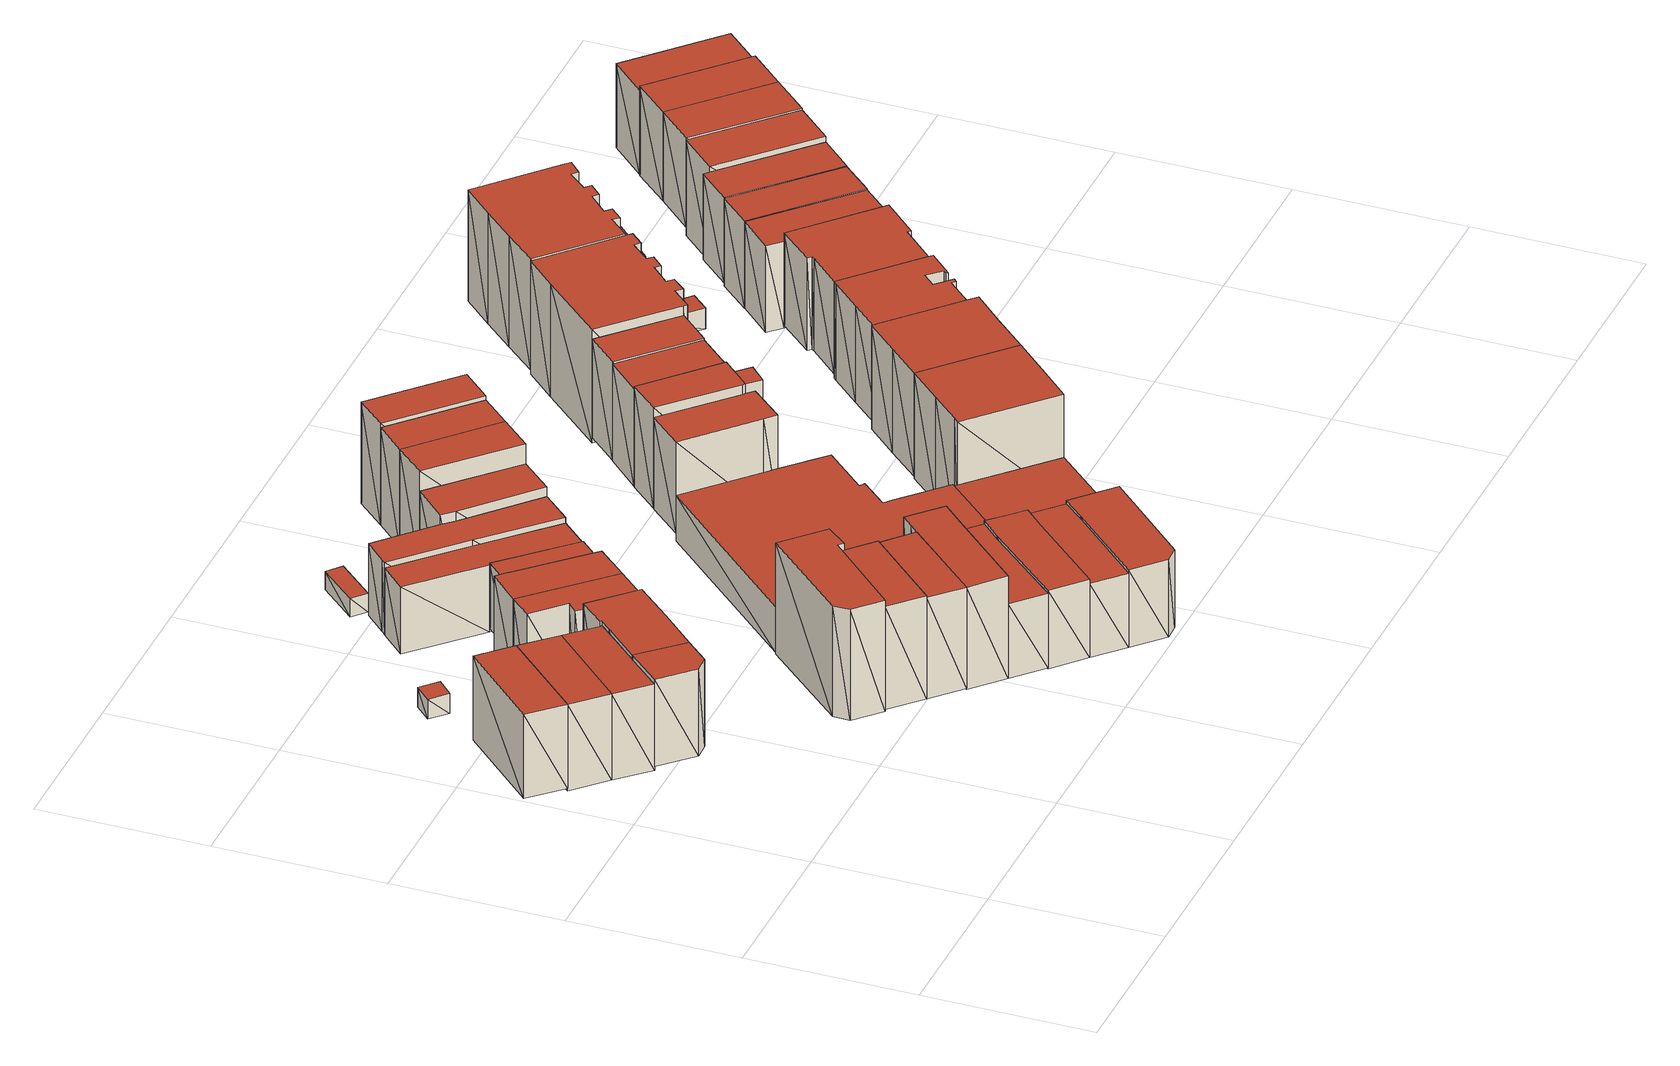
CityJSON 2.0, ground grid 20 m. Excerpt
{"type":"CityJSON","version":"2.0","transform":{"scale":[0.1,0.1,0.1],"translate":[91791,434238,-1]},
"CityObjects":{
"building1":{"type":"Building","attributes":{"+height_valid":1,"+groundHeight":-0.25,"measuredHeight":10.28,"+org_bicycle_parking_spaces":6,"+total_area":137,"+min_bicycle_parking_spaces":0,"yearOfConstruction":1901,"+residential_function":2},"geometry":[{"type":"MultiSurface","lod":"1.2","boundaries":[[[0,1,2,3]],[[4,5,6,7]],[[0,5,4]],[[0,1,5]],[[1,6,5]],[[1,2,6]],[[2,7,6]],[[2,3,7]],[[3,4,7]],[[3,0,4]]],"semantics":{"surfaces":[{"type":"GroundSurface"},{"type":"RoofSurface"},{"type":"WallSurface"}],"values":[0,1,2,2,2,2,2,2,2,2]}}]},
"building2":{"type":"Building","attributes":{"+height_valid":1,"+groundHeight":-0.5,"measuredHeight":10.27,"+org_bicycle_parking_spaces":2,"+total_area":92,"+min_bicycle_parking_spaces":0,"yearOfConstruction":1901,"+residential_function":1},"geometry":[{"type":"MultiSurface","lod":"1.2","boundaries":[[[8,9,10,11]],[[7,6,12,13]],[[8,6,7]],[[8,9,6]],[[9,12,6]],[[9,10,12]],[[10,13,12]],[[10,11,13]],[[11,7,13]],[[11,8,7]]],"semantics":{"surfaces":[{"type":"GroundSurface"},{"type":"RoofSurface"},{"type":"WallSurface"}],"values":[0,1,2,2,2,2,2,2,2,2]}}]},
"building3":{"type":"Building","attributes":{"+height_valid":1,"+groundHeight":0.01,"measuredHeight":10.86,"+org_bicycle_parking_spaces":10,"+total_area":220,"+min_bicycle_parking_spaces":0,"yearOfConstruction":1901,"+residential_function":1},"geometry":[{"type":"MultiSurface","lod":"1.2","boundaries":[[[14,15,16,17,18]],[[19,20,21,22,23]],[[14,20,19]],[[14,15,20]],[[15,21,20]],[[15,16,21]],[[16,22,21]],[[16,17,22]],[[17,23,22]],[[17,18,23]],[[18,19,23]],[[18,14,19]]],"semantics":{"surfaces":[{"type":"GroundSurface"},{"type":"RoofSurface"},{"type":"WallSurface"}],"values":[0,1,2,2,2,2,2,2,2,2,2,2]}}]},
"building4":{"type":"Building","attributes":{"+height_valid":1,"+groundHeight":-0.5,"measuredHeight":10.3,"+org_bicycle_parking_spaces":3,"+total_area":181,"+min_bicycle_parking_spaces":0,"yearOfConstruction":1901,"+residential_function":2},"geometry":[{"type":"MultiSurface","lod":"1.2","boundaries":[[[24,25,26,11,10,27,28]],[[29,30,31,13,12,32,33]],[[24,30,29]],[[24,25,30]],[[25,31,30]],[[25,26,31]],[[26,13,31]],[[26,11,13]],[[11,12,13]],[[11,10,12]],[[10,32,12]],[[10,27,32]],[[27,33,32]],[[27,28,33]],[[28,29,33]],[[28,24,29]]],"semantics":{"surfaces":[{"type":"GroundSurface"},{"type":"RoofSurface"},{"type":"WallSurface"}],"values":[0,1,2,2,2,2,2,2,2,2,2,2,2,2,2,2]}}]},
"building5":{"type":"Building","attributes":{"+height_valid":1,"+groundHeight":-0.02,"measuredHeight":2.48,"+org_bicycle_parking_spaces":7,"+total_area":0,"+min_bicycle_parking_spaces":0,"yearOfConstruction":1981,"+residential_function":0},"geometry":[{"type":"MultiSurface","lod":"1.2","boundaries":[[[34,35,36,37]],[[38,39,40,41]],[[34,39,38]],[[34,35,39]],[[35,40,39]],[[35,36,40]],[[36,41,40]],[[36,37,41]],[[37,38,41]],[[37,34,38]]],"semantics":{"surfaces":[{"type":"GroundSurface"},{"type":"RoofSurface"},{"type":"WallSurface"}],"values":[0,1,2,2,2,2,2,2,2,2]}}]},
"building6":{"type":"Building","attributes":{"+height_valid":1,"+groundHeight":0.1,"measuredHeight":10.9,"+org_bicycle_parking_spaces":4,"+total_area":79,"+min_bicycle_parking_spaces":0,"yearOfConstruction":1901,"+residential_function":1},"geometry":[{"type":"MultiSurface","lod":"1.2","boundaries":[[[42,43,44,45,46,47,48,49]],[[50,51,52,20,19,53,54,55]],[[42,51,50]],[[42,43,51]],[[43,52,51]],[[43,44,52]],[[44,20,52]],[[44,45,20]],[[45,19,20]],[[45,46,19]],[[46,53,19]],[[46,47,53]],[[47,54,53]],[[47,48,54]],[[48,55,54]],[[48,49,55]],[[49,50,55]],[[49,42,50]]],"semantics":{"surfaces":[{"type":"GroundSurface"},{"type":"RoofSurface"},{"type":"WallSurface"}],"values":[0,1,2,2,2,2,2,2,2,2,2,2,2,2,2,2,2,2]}}]},
"building7":{"type":"Building","attributes":{"+height_valid":1,"+groundHeight":-0.13,"measuredHeight":10.22,"+org_bicycle_parking_spaces":10,"+total_area":123,"+min_bicycle_parking_spaces":0,"yearOfConstruction":1902,"+residential_function":2},"geometry":[{"type":"MultiSurface","lod":"1.2","boundaries":[[[56,57,58,59,60,61,62]],[[63,64,65,66,67,68,69]],[[56,64,63]],[[56,57,64]],[[57,65,64]],[[57,58,65]],[[58,66,65]],[[58,59,66]],[[59,67,66]],[[59,60,67]],[[60,68,67]],[[60,61,68]],[[61,69,68]],[[61,62,69]],[[62,63,69]],[[62,56,63]]],"semantics":{"surfaces":[{"type":"GroundSurface"},{"type":"RoofSurface"},{"type":"WallSurface"}],"values":[0,1,2,2,2,2,2,2,2,2,2,2,2,2,2,2]}}]},
"building8":{"type":"Building","attributes":{"+height_valid":1,"+groundHeight":-0.29,"measuredHeight":13.55,"+org_bicycle_parking_spaces":5,"+total_area":274,"+min_bicycle_parking_spaces":0,"yearOfConstruction":1901,"+residential_function":5},"geometry":[{"type":"MultiSurface","lod":"1.2","boundaries":[[[70,71,72,73,74,75,76]],[[77,78,79,80,81,82,83]],[[70,78,77]],[[70,71,78]],[[71,79,78]],[[71,72,79]],[[72,80,79]],[[72,73,80]],[[73,81,80]],[[73,74,81]],[[74,82,81]],[[74,75,82]],[[75,83,82]],[[75,76,83]],[[76,77,83]],[[76,70,77]]],"semantics":{"surfaces":[{"type":"GroundSurface"},{"type":"RoofSurface"},{"type":"WallSurface"}],"values":[0,1,2,2,2,2,2,2,2,2,2,2,2,2,2,2]}}]},
"building9":{"type":"Building","attributes":{"+height_valid":1,"+groundHeight":-0.05,"measuredHeight":12.77,"+org_bicycle_parking_spaces":6,"+total_area":343,"+min_bicycle_parking_spaces":0,"yearOfConstruction":1901,"+residential_function":4,"+minbicycleparkingunits":8.8},"geometry":[{"type":"MultiSurface","lod":"1.2","boundaries":[[[84,85,86,87,88]],[[89,90,91,92,93]],[[84,90,89]],[[84,85,90]],[[85,91,90]],[[85,86,91]],[[86,92,91]],[[86,87,92]],[[87,93,92]],[[87,88,93]],[[88,89,93]],[[88,84,89]]],"semantics":{"surfaces":[{"type":"GroundSurface"},{"type":"RoofSurface"},{"type":"WallSurface"}],"values":[0,1,2,2,2,2,2,2,2,2,2,2]}}]},
"building10":{"type":"Building","attributes":{"+height_valid":1,"+groundHeight":0.46,"measuredHeight":10.23,"+org_bicycle_parking_spaces":9,"+total_area":136,"+min_bicycle_parking_spaces":0,"yearOfConstruction":1902,"+residential_function":2},"geometry":[{"type":"MultiSurface","lod":"1.2","boundaries":[[[94,95,96,97,98,99]],[[100,101,102,64,63,103]],[[94,101,100]],[[94,95,101]],[[95,102,101]],[[95,96,102]],[[96,64,102]],[[96,97,64]],[[97,63,64]],[[97,98,63]],[[98,103,63]],[[98,99,103]],[[99,100,103]],[[99,94,100]]],"semantics":{"surfaces":[{"type":"GroundSurface"},{"type":"RoofSurface"},{"type":"WallSurface"}],"values":[0,1,2,2,2,2,2,2,2,2,2,2,2,2]}}]},
"building11":{"type":"Building","attributes":{"+height_valid":1,"+groundHeight":-0.08,"measuredHeight":12.65,"+org_bicycle_parking_spaces":6,"+total_area":178,"+min_bicycle_parking_spaces":0,"yearOfConstruction":1901,"+residential_function":2},"geometry":[{"type":"MultiSurface","lod":"1.2","boundaries":[[[88,87,104,105]],[[106,107,108,109]],[[88,107,106]],[[88,87,107]],[[87,108,107]],[[87,104,108]],[[104,109,108]],[[104,105,109]],[[105,106,109]],[[105,88,106]]],"semantics":{"surfaces":[{"type":"GroundSurface"},{"type":"RoofSurface"},{"type":"WallSurface"}],"values":[0,1,2,2,2,2,2,2,2,2]}}]},
"building12":{"type":"Building","attributes":{"+height_valid":1,"+groundHeight":0.59,"measuredHeight":8.82,"+org_bicycle_parking_spaces":1,"+total_area":110,"+min_bicycle_parking_spaces":0,"yearOfConstruction":1923,"+residential_function":1},"geometry":[{"type":"MultiSurface","lod":"1.2","boundaries":[[[110,111,112,113,114]],[[115,116,117,118,119]],[[110,116,115]],[[110,111,116]],[[111,117,116]],[[111,112,117]],[[112,118,117]],[[112,113,118]],[[113,119,118]],[[113,114,119]],[[114,115,119]],[[114,110,115]]],"semantics":{"surfaces":[{"type":"GroundSurface"},{"type":"RoofSurface"},{"type":"WallSurface"}],"values":[0,1,2,2,2,2,2,2,2,2,2,2]}}]},
"building13":{"type":"Building","attributes":{"+height_valid":1,"+groundHeight":-0.15,"measuredHeight":12.62,"+org_bicycle_parking_spaces":10,"+total_area":204,"+min_bicycle_parking_spaces":0,"yearOfConstruction":1901,"+residential_function":2},"geometry":[{"type":"MultiSurface","lod":"1.2","boundaries":[[[120,121,122,123,124,125,126]],[[127,128,129,109,108,130,131]],[[120,128,127]],[[120,121,128]],[[121,129,128]],[[121,122,129]],[[122,109,129]],[[122,123,109]],[[123,108,109]],[[123,124,108]],[[124,130,108]],[[124,125,130]],[[125,131,130]],[[125,126,131]],[[126,127,131]],[[126,120,127]]],"semantics":{"surfaces":[{"type":"GroundSurface"},{"type":"RoofSurface"},{"type":"WallSurface"}],"values":[0,1,2,2,2,2,2,2,2,2,2,2,2,2,2,2]}}]},
"building14":{"type":"Building","attributes":{"+height_valid":1,"+groundHeight":0.2,"measuredHeight":8.6,"+org_bicycle_parking_spaces":4,"+total_area":101,"+min_bicycle_parking_spaces":0,"yearOfConstruction":1923,"+residential_function":1},"geometry":[{"type":"MultiSurface","lod":"1.2","boundaries":[[[132,133,134,135,136,137]],[[138,139,140,141,142,143]],[[132,139,138]],[[132,133,139]],[[133,140,139]],[[133,134,140]],[[134,141,140]],[[134,135,141]],[[135,142,141]],[[135,136,142]],[[136,143,142]],[[136,137,143]],[[137,138,143]],[[137,132,138]]],"semantics":{"surfaces":[{"type":"GroundSurface"},{"type":"RoofSurface"},{"type":"WallSurface"}],"values":[0,1,2,2,2,2,2,2,2,2,2,2,2,2]}}]},
"building15":{"type":"Building","attributes":{"+height_valid":1,"+groundHeight":-0.2,"measuredHeight":9.13,"+org_bicycle_parking_spaces":4,"+total_area":133,"+min_bicycle_parking_spaces":0,"yearOfConstruction":1901,"+residential_function":1},"geometry":[{"type":"MultiSurface","lod":"1.2","boundaries":[[[144,145,146,122,121,120]],[[147,148,149,150,151,152]],[[144,148,147]],[[144,145,148]],[[145,149,148]],[[145,146,149]],[[146,150,149]],[[146,122,150]],[[122,151,150]],[[122,121,151]],[[121,152,151]],[[121,120,152]],[[120,147,152]],[[120,144,147]]],"semantics":{"surfaces":[{"type":"GroundSurface"},{"type":"RoofSurface"},{"type":"WallSurface"}],"values":[0,1,2,2,2,2,2,2,2,2,2,2,2,2]}}]},
"building16":{"type":"Building","attributes":{"+height_valid":1,"+groundHeight":0.55,"measuredHeight":2.91,"+org_bicycle_parking_spaces":8,"+total_area":0,"+min_bicycle_parking_spaces":0,"yearOfConstruction":1924,"+residential_function":0},"geometry":[{"type":"MultiSurface","lod":"1.2","boundaries":[[[153,154,155,156]],[[157,158,159,160]],[[153,158,157]],[[153,154,158]],[[154,159,158]],[[154,155,159]],[[155,160,159]],[[155,156,160]],[[156,157,160]],[[156,153,157]]],"semantics":{"surfaces":[{"type":"GroundSurface"},{"type":"RoofSurface"},{"type":"WallSurface"}],"values":[0,1,2,2,2,2,2,2,2,2]}}]},
"building17":{"type":"Building","attributes":{"+height_valid":1,"+groundHeight":0.27,"measuredHeight":9.33,"+org_bicycle_parking_spaces":7,"+total_area":139,"+min_bicycle_parking_spaces":0,"yearOfConstruction":1923,"+residential_function":1},"geometry":[{"type":"MultiSurface","lod":"1.2","boundaries":[[[161,162,163,164,165,166,167,168]],[[169,170,171,172,173,174,175,176]],[[161,170,169]],[[161,162,170]],[[162,171,170]],[[162,163,171]],[[163,172,171]],[[163,164,172]],[[164,173,172]],[[164,165,173]],[[165,174,173]],[[165,166,174]],[[166,175,174]],[[166,167,175]],[[167,176,175]],[[167,168,176]],[[168,169,176]],[[168,161,169]]],"semantics":{"surfaces":[{"type":"GroundSurface"},{"type":"RoofSurface"},{"type":"WallSurface"}],"values":[0,1,2,2,2,2,2,2,2,2,2,2,2,2,2,2,2,2]}}]},
"building18":{"type":"Building","attributes":{"+height_valid":1,"+groundHeight":-0.29,"measuredHeight":9.53,"+org_bicycle_parking_spaces":8,"+total_area":157,"+min_bicycle_parking_spaces":0,"yearOfConstruction":1900,"+residential_function":1},"geometry":[{"type":"MultiSurface","lod":"1.2","boundaries":[[[177,178,179,180,181,182,183]],[[184,185,186,187,188,189,190]],[[177,185,184]],[[177,178,185]],[[178,186,185]],[[178,179,186]],[[179,187,186]],[[179,180,187]],[[180,188,187]],[[180,181,188]],[[181,189,188]],[[181,182,189]],[[182,190,189]],[[182,183,190]],[[183,184,190]],[[183,177,184]]],"semantics":{"surfaces":[{"type":"GroundSurface"},{"type":"RoofSurface"},{"type":"WallSurface"}],"values":[0,1,2,2,2,2,2,2,2,2,2,2,2,2,2,2]}}]},
"building19":{"type":"Building","attributes":{"+height_valid":1,"+groundHeight":-0.29,"measuredHeight":8.99,"+org_bicycle_parking_spaces":1,"+total_area":130,"+min_bicycle_parking_spaces":0,"yearOfConstruction":1900,"+residential_function":2},"geometry":[{"type":"MultiSurface","lod":"1.2","boundaries":[[[191,192,193,179,178,177]],[[194,195,196,197,198,199]],[[191,195,194]],[[191,192,195]],[[192,196,195]],[[192,193,196]],[[193,197,196]],[[193,179,197]],[[179,198,197]],[[179,178,198]],[[178,199,198]],[[178,177,199]],[[177,194,199]],[[177,191,194]]],"semantics":{"surfaces":[{"type":"GroundSurface"},{"type":"RoofSurface"},{"type":"WallSurface"}],"values":[0,1,2,2,2,2,2,2,2,2,2,2,2,2]}}]},
"building20":{"type":"Building","attributes":{"+height_valid":1,"+groundHeight":-0.34,"measuredHeight":9.4,"+org_bicycle_parking_spaces":4,"+total_area":225,"+min_bicycle_parking_spaces":0,"yearOfConstruction":1900,"+residential_function":1},"geometry":[{"type":"MultiSurface","lod":"1.2","boundaries":[[[200,201,202,193,192,191]],[[203,204,205,206,207,208]],[[200,204,203]],[[200,201,204]],[[201,205,204]],[[201,202,205]],[[202,206,205]],[[202,193,206]],[[193,207,206]],[[193,192,207]],[[192,208,207]],[[192,191,208]],[[191,203,208]],[[191,200,203]]],"semantics":{"surfaces":[{"type":"GroundSurface"},{"type":"RoofSurface"},{"type":"WallSurface"}],"values":[0,1,2,2,2,2,2,2,2,2,2,2,2,2]}}]},
"building21":{"type":"Building","attributes":{"+height_valid":1,"+groundHeight":0.81,"measuredHeight":10.54,"+org_bicycle_parking_spaces":4,"+total_area":141,"+min_bicycle_parking_spaces":0,"yearOfConstruction":1924,"+residential_function":2},"geometry":[{"type":"MultiSurface","lod":"1.2","boundaries":[[[209,210,211,212,213]],[[214,215,216,217,218]],[[209,215,214]],[[209,210,215]],[[210,216,215]],[[210,211,216]],[[211,217,216]],[[211,212,217]],[[212,218,217]],[[212,213,218]],[[213,214,218]],[[213,209,214]]],"semantics":{"surfaces":[{"type":"GroundSurface"},{"type":"RoofSurface"},{"type":"WallSurface"}],"values":[0,1,2,2,2,2,2,2,2,2,2,2]}}]},
"building22":{"type":"Building","attributes":{"+height_valid":1,"+groundHeight":-0.11,"measuredHeight":5.56,"+org_bicycle_parking_spaces":0,"+total_area":0,"+min_bicycle_parking_spaces":0,"yearOfConstruction":1900,"+residential_function":0},"geometry":[{"type":"MultiSurface","lod":"1.2","boundaries":[[[219,220,221,222,223,224,225,226,227,228,229,230,231,232,233,234,235,236]],[[237,238,239,240,241,242,243,244,245,246,247,248,249,250,251,252,253,254]],[[219,238,237]],[[219,220,238]],[[220,239,238]],[[220,221,239]],[[221,240,239]],[[221,222,240]],[[222,241,240]],[[222,223,241]],[[223,242,241]],[[223,224,242]],[[224,243,242]],[[224,225,243]],[[225,244,243]],[[225,226,244]],[[226,245,244]],[[226,227,245]],[[227,246,245]],[[227,228,246]],[[228,247,246]],[[228,229,247]],[[229,248,247]],[[229,230,248]],[[230,249,248]],[[230,231,249]],[[231,250,249]],[[231,232,250]],[[232,251,250]],[[232,233,251]],[[233,252,251]],[[233,234,252]],[[234,253,252]],[[234,235,253]],[[235,254,253]],[[235,236,254]],[[236,237,254]],[[236,219,237]]],"semantics":{"surfaces":[{"type":"GroundSurface"},{"type":"RoofSurface"},{"type":"WallSurface"}],"values":[0,1,2,2,2,2,2,2,2,2,2,2,2,2,2,2,2,2,2,2,2,2,2,2,2,2,2,2,2,2,2,2,2,2,2,2,2,2]}}]},
"building23":{"type":"Building","attributes":{"+height_valid":1,"+groundHeight":0.79,"measuredHeight":13.02,"+org_bicycle_parking_spaces":0,"+total_area":80,"+min_bicycle_parking_spaces":0,"yearOfConstruction":1901,"+residential_function":1},"geometry":[{"type":"MultiSurface","lod":"1.2","boundaries":[[[255,256,210,209]],[[257,258,259,260]],[[255,258,257]],[[255,256,258]],[[256,259,258]],[[256,210,259]],[[210,260,259]],[[210,209,260]],[[209,257,260]],[[209,255,257]]],"semantics":{"surfaces":[{"type":"GroundSurface"},{"type":"RoofSurface"},{"type":"WallSurface"}],"values":[0,1,2,2,2,2,2,2,2,2]}}]},
"building24":{"type":"Building","attributes":{"+height_valid":1,"+groundHeight":0.79,"measuredHeight":13.05,"+org_bicycle_parking_spaces":7,"+total_area":149,"+min_bicycle_parking_spaces":0,"yearOfConstruction":1924,"+residential_function":2},"geometry":[{"type":"MultiSurface","lod":"1.2","boundaries":[[[261,262,256,255]],[[263,264,258,257]],[[261,264,263]],[[261,262,264]],[[262,258,264]],[[262,256,258]],[[256,257,258]],[[256,255,257]],[[255,263,257]],[[255,261,263]]],"semantics":{"surfaces":[{"type":"GroundSurface"},{"type":"RoofSurface"},{"type":"WallSurface"}],"values":[0,1,2,2,2,2,2,2,2,2]}}]},
"building25":{"type":"Building","attributes":{"+height_valid":1,"+groundHeight":-0.21,"measuredHeight":5.42,"+org_bicycle_parking_spaces":3,"+total_area":283,"+min_bicycle_parking_spaces":0,"yearOfConstruction":1900,"+residential_function":0},"geometry":[{"type":"MultiSurface","lod":"1.2","boundaries":[[[265,266,267,268,269,270,271]],[[272,273,274,275,276,277,278]],[[265,273,272]],[[265,266,273]],[[266,274,273]],[[266,267,274]],[[267,275,274]],[[267,268,275]],[[268,276,275]],[[268,269,276]],[[269,277,276]],[[269,270,277]],[[270,278,277]],[[270,271,278]],[[271,272,278]],[[271,265,272]]],"semantics":{"surfaces":[{"type":"GroundSurface"},{"type":"RoofSurface"},{"type":"WallSurface"}],"values":[0,1,2,2,2,2,2,2,2,2,2,2,2,2,2,2]}}]},
"building26":{"type":"Building","attributes":{"+height_valid":1,"+groundHeight":0.83,"measuredHeight":13.48,"+org_bicycle_parking_spaces":6,"+total_area":267,"+min_bicycle_parking_spaces":0,"yearOfConstruction":1924,"+residential_function":3},"geometry":[{"type":"MultiSurface","lod":"1.2","boundaries":[[[279,280,262,261]],[[281,282,283,284]],[[279,282,281]],[[279,280,282]],[[280,283,282]],[[280,262,283]],[[262,284,283]],[[262,261,284]],[[261,281,284]],[[261,279,281]]],"semantics":{"surfaces":[{"type":"GroundSurface"},{"type":"RoofSurface"},{"type":"WallSurface"}],"values":[0,1,2,2,2,2,2,2,2,2]}}]},
"building27":{"type":"Building","attributes":{"+height_valid":1,"+groundHeight":0.75,"measuredHeight":12.3,"+org_bicycle_parking_spaces":0,"+total_area":0,"+min_bicycle_parking_spaces":0,"yearOfConstruction":1900,"+residential_function":0},"geometry":[{"type":"MultiSurface","lod":"1.2","boundaries":[[[285,286,287,288,289,290,291]],[[292,293,294,295,296,297,298]],[[285,293,292]],[[285,286,293]],[[286,294,293]],[[286,287,294]],[[287,295,294]],[[287,288,295]],[[288,296,295]],[[288,289,296]],[[289,297,296]],[[289,290,297]],[[290,298,297]],[[290,291,298]],[[291,292,298]],[[291,285,292]]],"semantics":{"surfaces":[{"type":"GroundSurface"},{"type":"RoofSurface"},{"type":"WallSurface"}],"values":[0,1,2,2,2,2,2,2,2,2,2,2,2,2,2,2]}}]},
"building28":{"type":"Building","attributes":{"+height_valid":1,"+groundHeight":0.93,"measuredHeight":13.46,"+org_bicycle_parking_spaces":0,"+total_area":143,"+min_bicycle_parking_spaces":0,"yearOfConstruction":1902,"+residential_function":1},"geometry":[{"type":"MultiSurface","lod":"1.2","boundaries":[[[299,300,301,302,303]],[[304,305,306,307,308]],[[299,305,304]],[[299,300,305]],[[300,306,305]],[[300,301,306]],[[301,307,306]],[[301,302,307]],[[302,308,307]],[[302,303,308]],[[303,304,308]],[[303,299,304]]],"semantics":{"surfaces":[{"type":"GroundSurface"},{"type":"RoofSurface"},{"type":"WallSurface"}],"values":[0,1,2,2,2,2,2,2,2,2,2,2]}}]},
"building29":{"type":"Building","attributes":{"+height_valid":1,"+groundHeight":0.06,"measuredHeight":13.34,"+org_bicycle_parking_spaces":1,"+total_area":0,"+min_bicycle_parking_spaces":0,"yearOfConstruction":1901,"+residential_function":0},"geometry":[{"type":"MultiSurface","lod":"1.2","boundaries":[[[309,310,311,312,313,314,315]],[[316,317,318,319,320,321,322]],[[309,317,316]],[[309,310,317]],[[310,318,317]],[[310,311,318]],[[311,319,318]],[[311,312,319]],[[312,320,319]],[[312,313,320]],[[313,321,320]],[[313,314,321]],[[314,322,321]],[[314,315,322]],[[315,316,322]],[[315,309,316]]],"semantics":{"surfaces":[{"type":"GroundSurface"},{"type":"RoofSurface"},{"type":"WallSurface"}],"values":[0,1,2,2,2,2,2,2,2,2,2,2,2,2,2,2]}}]},
"building30":{"type":"Building","attributes":{"+height_valid":1,"+groundHeight":1.03,"measuredHeight":13.23,"+org_bicycle_parking_spaces":7,"+total_area":266,"+min_bicycle_parking_spaces":0,"yearOfConstruction":1902,"+residential_function":5},"geometry":[{"type":"MultiSurface","lod":"1.2","boundaries":[[[323,324,325,326]],[[327,328,329,330]],[[323,328,327]],[[323,324,328]],[[324,329,328]],[[324,325,329]],[[325,330,329]],[[325,326,330]],[[326,327,330]],[[326,323,327]]],"semantics":{"surfaces":[{"type":"GroundSurface"},{"type":"RoofSurface"},{"type":"WallSurface"}],"values":[0,1,2,2,2,2,2,2,2,2]}}]},
"building31":{"type":"Building","attributes":{"+height_valid":1,"+groundHeight":1.13,"measuredHeight":13.45,"+org_bicycle_parking_spaces":8,"+total_area":0,"+min_bicycle_parking_spaces":0,"yearOfConstruction":1902,"+residential_function":0},"geometry":[{"type":"MultiSurface","lod":"1.2","boundaries":[[[331,332,333,334]],[[335,336,337,338]],[[331,336,335]],[[331,332,336]],[[332,337,336]],[[332,333,337]],[[333,338,337]],[[333,334,338]],[[334,335,338]],[[334,331,335]]],"semantics":{"surfaces":[{"type":"GroundSurface"},{"type":"RoofSurface"},{"type":"WallSurface"}],"values":[0,1,2,2,2,2,2,2,2,2]}}]},
"building32":{"type":"Building","attributes":{"+height_valid":1,"+groundHeight":0.27,"measuredHeight":13.34,"+org_bicycle_parking_spaces":4,"+total_area":0,"+min_bicycle_parking_spaces":0,"yearOfConstruction":1901,"+residential_function":0},"geometry":[{"type":"MultiSurface","lod":"1.2","boundaries":[[[339,340,341,342,343,344,345,346]],[[347,348,349,350,316,322,351,352]],[[339,348,347]],[[339,340,348]],[[340,349,348]],[[340,341,349]],[[341,350,349]],[[341,342,350]],[[342,316,350]],[[342,343,316]],[[343,322,316]],[[343,344,322]],[[344,351,322]],[[344,345,351]],[[345,352,351]],[[345,346,352]],[[346,347,352]],[[346,339,347]]],"semantics":{"surfaces":[{"type":"GroundSurface"},{"type":"RoofSurface"},{"type":"WallSurface"}],"values":[0,1,2,2,2,2,2,2,2,2,2,2,2,2,2,2,2,2]}}]},
"building33":{"type":"Building","attributes":{"+height_valid":1,"+groundHeight":0.17,"measuredHeight":2.93,"+org_bicycle_parking_spaces":0,"+total_area":0,"+min_bicycle_parking_spaces":0,"yearOfConstruction":1916,"+residential_function":0},"geometry":[{"type":"MultiSurface","lod":"1.2","boundaries":[[[353,354,355,356]],[[357,358,359,360]],[[353,358,357]],[[353,354,358]],[[354,359,358]],[[354,355,359]],[[355,360,359]],[[355,356,360]],[[356,357,360]],[[356,353,357]]],"semantics":{"surfaces":[{"type":"GroundSurface"},{"type":"RoofSurface"},{"type":"WallSurface"}],"values":[0,1,2,2,2,2,2,2,2,2]}}]},
"building34":{"type":"Building","attributes":{"+height_valid":1,"+groundHeight":0.42,"measuredHeight":14.57,"+org_bicycle_parking_spaces":9,"+total_area":383,"+min_bicycle_parking_spaces":0,"yearOfConstruction":1916,"+residential_function":4,"+minbicycleparkingunits":20},"geometry":[{"type":"MultiSurface","lod":"1.2","boundaries":[[[361,362,363,364,365,366,367,368,369,370,371,372,373,374,375,376,377]],[[378,379,380,381,382,383,384,385,386,387,388,389,390,391,392,393,394]],[[361,379,378]],[[361,362,379]],[[362,380,379]],[[362,363,380]],[[363,381,380]],[[363,364,381]],[[364,382,381]],[[364,365,382]],[[365,383,382]],[[365,366,383]],[[366,384,383]],[[366,367,384]],[[367,385,384]],[[367,368,385]],[[368,386,385]],[[368,369,386]],[[369,387,386]],[[369,370,387]],[[370,388,387]],[[370,371,388]],[[371,389,388]],[[371,372,389]],[[372,390,389]],[[372,373,390]],[[373,391,390]],[[373,374,391]],[[374,392,391]],[[374,375,392]],[[375,393,392]],[[375,376,393]],[[376,394,393]],[[376,377,394]],[[377,378,394]],[[377,361,378]]],"semantics":{"surfaces":[{"type":"GroundSurface"},{"type":"RoofSurface"},{"type":"WallSurface"}],"values":[0,1,2,2,2,2,2,2,2,2,2,2,2,2,2,2,2,2,2,2,2,2,2,2,2,2,2,2,2,2,2,2,2,2,2,2]}}]},
"building35":{"type":"Building","attributes":{"+height_valid":1,"+groundHeight":0.12,"measuredHeight":12.24,"+org_bicycle_parking_spaces":7,"+total_area":520,"+min_bicycle_parking_spaces":0,"yearOfConstruction":1982,"+residential_function":7,"+minbicycleparkingunits":2.8},"geometry":[{"type":"MultiSurface","lod":"1.2","boundaries":[[[395,396,397,398,399,400,401,402,403,404,405,406,407,408,409,410]],[[411,412,413,414,415,416,417,418,419,420,421,422,423,424,425,426]],[[395,412,411]],[[395,396,412]],[[396,413,412]],[[396,397,413]],[[397,414,413]],[[397,398,414]],[[398,415,414]],[[398,399,415]],[[399,416,415]],[[399,400,416]],[[400,417,416]],[[400,401,417]],[[401,418,417]],[[401,402,418]],[[402,419,418]],[[402,403,419]],[[403,420,419]],[[403,404,420]],[[404,421,420]],[[404,405,421]],[[405,422,421]],[[405,406,422]],[[406,423,422]],[[406,407,423]],[[407,424,423]],[[407,408,424]],[[408,425,424]],[[408,409,425]],[[409,426,425]],[[409,410,426]],[[410,411,426]],[[410,395,411]]],"semantics":{"surfaces":[{"type":"GroundSurface"},{"type":"RoofSurface"},{"type":"WallSurface"}],"values":[0,1,2,2,2,2,2,2,2,2,2,2,2,2,2,2,2,2,2,2,2,2,2,2,2,2,2,2,2,2,2,2,2,2]}}]},
"building36":{"type":"Building","attributes":{"+height_valid":1,"+groundHeight":0.63,"measuredHeight":3.25,"+org_bicycle_parking_spaces":10,"+total_area":0,"+min_bicycle_parking_spaces":0,"yearOfConstruction":1916,"+residential_function":0},"geometry":[{"type":"MultiSurface","lod":"1.2","boundaries":[[[427,428,429,430]],[[431,432,433,434]],[[427,432,431]],[[427,428,432]],[[428,433,432]],[[428,429,433]],[[429,434,433]],[[429,430,434]],[[430,431,434]],[[430,427,431]]],"semantics":{"surfaces":[{"type":"GroundSurface"},{"type":"RoofSurface"},{"type":"WallSurface"}],"values":[0,1,2,2,2,2,2,2,2,2]}}]},
"building37":{"type":"Building","attributes":{"+height_valid":1,"+groundHeight":0.86,"measuredHeight":14.78,"+org_bicycle_parking_spaces":9,"+total_area":494,"+min_bicycle_parking_spaces":0,"yearOfConstruction":1916,"+residential_function":8,"+minbicycleparkingunits":13.6},"geometry":[{"type":"MultiSurface","lod":"1.2","boundaries":[[[435,436,437,438,439,440,441,442,443,444,445,446,447,448,449,450,451]],[[452,453,454,455,456,457,458,459,460,461,462,463,464,465,466,467,468]],[[435,453,452]],[[435,436,453]],[[436,454,453]],[[436,437,454]],[[437,455,454]],[[437,438,455]],[[438,456,455]],[[438,439,456]],[[439,457,456]],[[439,440,457]],[[440,458,457]],[[440,441,458]],[[441,459,458]],[[441,442,459]],[[442,460,459]],[[442,443,460]],[[443,461,460]],[[443,444,461]],[[444,462,461]],[[444,445,462]],[[445,463,462]],[[445,446,463]],[[446,464,463]],[[446,447,464]],[[447,465,464]],[[447,448,465]],[[448,466,465]],[[448,449,466]],[[449,467,466]],[[449,450,467]],[[450,468,467]],[[450,451,468]],[[451,452,468]],[[451,435,452]]],"semantics":{"surfaces":[{"type":"GroundSurface"},{"type":"RoofSurface"},{"type":"WallSurface"}],"values":[0,1,2,2,2,2,2,2,2,2,2,2,2,2,2,2,2,2,2,2,2,2,2,2,2,2,2,2,2,2,2,2,2,2,2,2]}}]},
"building38":{"type":"Building","attributes":{"+height_valid":1,"+groundHeight":0.65,"measuredHeight":12.21,"+org_bicycle_parking_spaces":3,"+total_area":157,"+min_bicycle_parking_spaces":0,"yearOfConstruction":1901,"+residential_function":2},"geometry":[{"type":"MultiSurface","lod":"1.2","boundaries":[[[469,470,471,472,473,474,475,476,477]],[[478,479,480,481,422,421,482,483,484]],[[469,479,478]],[[469,470,479]],[[470,480,479]],[[470,471,480]],[[471,481,480]],[[471,472,481]],[[472,422,481]],[[472,473,422]],[[473,421,422]],[[473,474,421]],[[474,482,421]],[[474,475,482]],[[475,483,482]],[[475,476,483]],[[476,484,483]],[[476,477,484]],[[477,478,484]],[[477,469,478]]],"semantics":{"surfaces":[{"type":"GroundSurface"},{"type":"RoofSurface"},{"type":"WallSurface"}],"values":[0,1,2,2,2,2,2,2,2,2,2,2,2,2,2,2,2,2,2,2]}}]},
"building39":{"type":"Building","attributes":{"+height_valid":1,"+groundHeight":0.28,"measuredHeight":11.09,"+org_bicycle_parking_spaces":1,"+total_area":254,"+min_bicycle_parking_spaces":0,"yearOfConstruction":1911,"+residential_function":1},"geometry":[{"type":"MultiSurface","lod":"1.2","boundaries":[[[485,486,487,488,489]],[[490,491,492,493,494]],[[485,491,490]],[[485,486,491]],[[486,492,491]],[[486,487,492]],[[487,493,492]],[[487,488,493]],[[488,494,493]],[[488,489,494]],[[489,490,494]],[[489,485,490]]],"semantics":{"surfaces":[{"type":"GroundSurface"},{"type":"RoofSurface"},{"type":"WallSurface"}],"values":[0,1,2,2,2,2,2,2,2,2,2,2]}}]},
"building40":{"type":"Building","attributes":{"+height_valid":1,"+groundHeight":0.24,"measuredHeight":11.25,"+org_bicycle_parking_spaces":9,"+total_area":602,"+min_bicycle_parking_spaces":0,"yearOfConstruction":1911,"+residential_function":5,"+minbicycleparkingunits":20.4},"geometry":[{"type":"MultiSurface","lod":"1.2","boundaries":[[[495,496,497,498]],[[499,500,501,502]],[[495,500,499]],[[495,496,500]],[[496,501,500]],[[496,497,501]],[[497,502,501]],[[497,498,502]],[[498,499,502]],[[498,495,499]]],"semantics":{"surfaces":[{"type":"GroundSurface"},{"type":"RoofSurface"},{"type":"WallSurface"}],"values":[0,1,2,2,2,2,2,2,2,2]}}]},
"building41":{"type":"Building","attributes":{"+height_valid":1,"+groundHeight":0.82,"measuredHeight":3.53,"+org_bicycle_parking_spaces":4,"+total_area":0,"+min_bicycle_parking_spaces":0,"yearOfConstruction":1916,"+residential_function":0},"geometry":[{"type":"MultiSurface","lod":"1.2","boundaries":[[[503,504,505,506]],[[507,508,509,510]],[[503,508,507]],[[503,504,508]],[[504,509,508]],[[504,505,509]],[[505,510,509]],[[505,506,510]],[[506,507,510]],[[506,503,507]]],"semantics":{"surfaces":[{"type":"GroundSurface"},{"type":"RoofSurface"},{"type":"WallSurface"}],"values":[0,1,2,2,2,2,2,2,2,2]}}]},
"building42":{"type":"Building","attributes":{"+height_valid":1,"+groundHeight":0.65,"measuredHeight":11.27,"+org_bicycle_parking_spaces":5,"+total_area":169,"+min_bicycle_parking_spaces":0,"yearOfConstruction":1911,"+residential_function":2},"geometry":[{"type":"MultiSurface","lod":"1.2","boundaries":[[[511,512,513,514,515]],[[516,517,518,519,520]],[[511,517,516]],[[511,512,517]],[[512,518,517]],[[512,513,518]],[[513,519,518]],[[513,514,519]],[[514,520,519]],[[514,515,520]],[[515,516,520]],[[515,511,516]]],"semantics":{"surfaces":[{"type":"GroundSurface"},{"type":"RoofSurface"},{"type":"WallSurface"}],"values":[0,1,2,2,2,2,2,2,2,2,2,2]}}]},
"building43":{"type":"Building","attributes":{"+height_valid":1,"+groundHeight":0,"measuredHeight":12.03,"+org_bicycle_parking_spaces":9,"+total_area":274,"+min_bicycle_parking_spaces":0,"yearOfConstruction":1911,"+residential_function":1},"geometry":[{"type":"MultiSurface","lod":"1.2","boundaries":[[[521,522,523,524]],[[525,526,527,528]],[[521,526,525]],[[521,522,526]],[[522,527,526]],[[522,523,527]],[[523,528,527]],[[523,524,528]],[[524,525,528]],[[524,521,525]]],"semantics":{"surfaces":[{"type":"GroundSurface"},{"type":"RoofSurface"},{"type":"WallSurface"}],"values":[0,1,2,2,2,2,2,2,2,2]}}]},
"building44":{"type":"Building","attributes":{"+height_valid":1,"+groundHeight":0.99,"measuredHeight":12.2,"+org_bicycle_parking_spaces":7,"+total_area":397,"+min_bicycle_parking_spaces":0,"yearOfConstruction":1911,"+residential_function":3,"+minbicycleparkingunits":10.4},"geometry":[{"type":"MultiSurface","lod":"1.2","boundaries":[[[529,530,531,532]],[[533,534,535,536]],[[529,534,533]],[[529,530,534]],[[530,535,534]],[[530,531,535]],[[531,536,535]],[[531,532,536]],[[532,533,536]],[[532,529,533]]],"semantics":{"surfaces":[{"type":"GroundSurface"},{"type":"RoofSurface"},{"type":"WallSurface"}],"values":[0,1,2,2,2,2,2,2,2,2]}}]},
"building45":{"type":"Building","attributes":{"+height_valid":1,"+groundHeight":0.99,"measuredHeight":12.24,"+org_bicycle_parking_spaces":9,"+total_area":186,"+min_bicycle_parking_spaces":0,"yearOfConstruction":1911,"+residential_function":2},"geometry":[{"type":"MultiSurface","lod":"1.2","boundaries":[[[537,538,530,529]],[[539,540,534,533]],[[537,540,539]],[[537,538,540]],[[538,534,540]],[[538,530,534]],[[530,533,534]],[[530,529,533]],[[529,539,533]],[[529,537,539]]],"semantics":{"surfaces":[{"type":"GroundSurface"},{"type":"RoofSurface"},{"type":"WallSurface"}],"values":[0,1,2,2,2,2,2,2,2,2]}}]},
"building46":{"type":"Building","attributes":{"+height_valid":1,"+groundHeight":1.15,"measuredHeight":11.62,"+org_bicycle_parking_spaces":1,"+total_area":205,"+min_bicycle_parking_spaces":0,"yearOfConstruction":1911,"+residential_function":2},"geometry":[{"type":"MultiSurface","lod":"1.2","boundaries":[[[541,542,543,544]],[[545,546,547,548]],[[541,546,545]],[[541,542,546]],[[542,547,546]],[[542,543,547]],[[543,548,547]],[[543,544,548]],[[544,545,548]],[[544,541,545]]],"semantics":{"surfaces":[{"type":"GroundSurface"},{"type":"RoofSurface"},{"type":"WallSurface"}],"values":[0,1,2,2,2,2,2,2,2,2]}}]}
},
"vertices":[
[2,525,8],[89,616,8],[124,581,8],[37,489,8],[2,525,113],[89,616,113],[124,581,113],[37,489,113],
[37,489,5],[124,581,5],[160,544,5],[73,453,5],[160,544,113],[73,453,113],
[143,457,10],[187,410,10],[162,383,10],[143,382,10],[107,418,10],[143,457,119],[187,410,119],[162,383,119],[143,382,119],[107,418,119],
[181,498,5],[143,457,5],[107,418,5],[191,512,5],[193,511,5],[181,498,113],[143,457,113],[107,418,113],[191,512,113],[193,511,113],
[106,674,10],[124,692,10],[143,674,10],[125,656,10],[106,674,35],[124,692,35],[143,674,35],[125,656,35],
[217,541,11],[265,494,11],[227,452,11],[187,410,11],[143,457,11],[181,498,11],[193,511,11],[191,512,11],[217,541,119],[265,494,119],[227,452,119],[181,498,119],[193,511,119],[191,512,119],
[209,617,9],[297,528,9],[265,494,9],[217,541,9],[211,548,9],[222,559,9],[187,593,9],[209,617,112],[297,528,112],[265,494,112],[217,541,112],[211,548,112],[222,559,112],[187,593,112],
[269,260,7],[269,280,7],[361,380,7],[407,337,7],[386,312,7],[381,318,7],[299,232,7],[269,260,146],[269,280,146],[361,380,146],[407,337,146],[386,312,146],[381,318,146],[299,232,146],
[299,232,9],[381,318,9],[386,312,9],[415,285,9],[334,199,9],[299,232,138],[381,318,138],[386,312,138],[415,285,138],[334,199,138],
[255,641,15],[255,640,15],[329,564,15],[297,528,15],[209,617,15],[243,652,15],[255,641,112],[255,640,112],[329,564,112],[243,652,112],
[449,255,9],[368,167,9],[334,199,136],[415,285,136],[449,255,136],[368,167,136],
[285,673,16],[360,597,16],[329,564,16],[255,640,16],[255,641,16],[285,673,98],[360,597,98],[329,564,98],[255,640,98],[255,641,98],
[507,244,8],[485,221,8],[404,134,8],[368,167,8],[449,255,8],[459,265,8],[471,278,8],[507,244,136],[485,221,136],[404,134,136],[459,265,136],[471,278,136],
[239,774,12],[313,703,12],[389,628,12],[360,597,12],[285,673,12],[211,745,12],[239,774,96],[313,703,96],[389,628,96],[360,597,96],[285,673,96],[211,745,96],
[540,214,8],[517,190,8],[438,102,8],[540,214,101],[517,190,101],[438,102,101],[404,134,101],[485,221,101],[507,244,101],
[253,818,16],[293,862,16],[309,848,16],[269,804,16],[253,818,39],[293,862,39],[309,848,39],[269,804,39],
[329,746,13],[341,733,13],[420,661,13],[389,628,13],[313,703,13],[239,774,13],[243,778,13],[267,803,13],[329,746,103],[341,733,103],[420,661,103],[389,628,103],[313,703,103],[239,774,103],[243,778,103],[267,803,103],
[576,179,7],[553,155,7],[474,69,7],[438,102,7],[517,190,7],[540,214,7],[560,194,7],[576,179,105],[553,155,105],[474,69,105],[438,102,105],[517,190,105],[540,214,105],[560,194,105],
[609,148,7],[587,123,7],[507,38,7],[609,148,100],[587,123,100],[507,38,100],[474,69,100],[553,155,100],[576,179,100],
[655,106,7],[561,7,7],[541,6,7],[655,106,104],[561,7,104],[541,6,104],[507,38,104],[587,123,104],[609,148,104],
[364,783,18],[454,698,18],[420,661,18],[341,733,18],[329,746,18],[364,783,115],[454,698,115],[420,661,115],[341,733,115],[329,746,115],
[657,432,9],[612,383,9],[618,379,9],[590,348,9],[599,340,9],[650,292,9],[560,194,9],[540,214,9],[507,244,9],[471,278,9],[459,265,9],[426,297,9],[437,309,9],[407,337,9],[361,380,9],[525,556,9],[600,486,9],[612,475,9],[657,432,66],[612,383,66],[618,379,66],[590,348,66],[599,340,66],[650,292,66],[560,194,66],[540,214,66],[507,244,66],[471,278,66],[459,265,66],[426,297,66],[437,309,66],[407,337,66],[361,380,66],[525,556,66],[600,486,66],[612,475,66],
[396,818,18],[487,734,18],[396,818,140],[487,734,140],[454,698,140],[364,783,140],
[428,852,18],[518,768,18],[428,852,140],[518,768,140],
[744,203,8],[655,106,8],[609,148,8],[576,179,8],[560,194,8],[650,292,8],[654,288,8],[744,203,64],[655,106,64],[609,148,64],[576,179,64],[560,194,64],[650,292,64],[654,288,64],
[460,886,18],[550,802,18],[460,886,145],[550,802,145],[518,768,145],[428,852,145],
[612,475,18],[600,486,18],[525,556,18],[561,595,18],[636,524,18],[639,522,18],[647,514,18],[612,475,133],[600,486,133],[525,556,133],[561,595,133],[636,524,133],[639,522,133],[647,514,133],
[561,595,19],[592,629,19],[671,556,19],[639,522,19],[636,524,19],[561,595,145],[592,629,145],[671,556,145],[639,522,145],[636,524,145],
[817,280,11],[781,242,11],[744,203,11],[654,288,11],[660,294,11],[691,327,11],[726,365,11],[817,280,143],[781,242,143],[744,203,143],[654,288,143],[660,294,143],[691,327,143],[726,365,143],
[592,629,20],[629,668,20],[707,595,20],[671,556,20],[592,629,142],[629,668,142],[707,595,142],[671,556,142],
[663,704,21],[741,631,21],[707,595,21],[629,668,21],[663,704,144],[741,631,144],[707,595,144],[629,668,144],
[802,435,13],[883,360,13],[888,355,13],[852,318,13],[817,280,13],[726,365,13],[761,403,13],[796,440,13],[802,435,143],[883,360,143],[888,355,143],[852,318,143],[761,403,143],[796,440,143],
[777,633,12],[825,586,12],[806,567,12],[759,614,12],[777,633,39],[825,586,39],[806,567,39],[759,614,39],
[832,723,14],[812,701,14],[818,695,14],[804,681,14],[799,687,14],[778,666,14],[785,659,14],[771,643,14],[764,650,14],[744,628,14],[741,631,14],[663,704,14],[730,777,14],[764,813,14],[846,738,14],[852,732,14],[838,717,14],[832,723,156],[812,701,156],[818,695,156],[804,681,156],[799,687,156],[778,666,156],[785,659,156],[771,643,156],[764,650,156],[744,628,156],[741,631,156],[663,704,156],[730,777,156],[764,813,156],[846,738,156],[852,732,156],[838,717,156],
[922,429,11],[909,415,11],[927,398,11],[923,394,11],[919,398,11],[883,360,11],[802,435,11],[804,436,11],[841,476,11],[873,510,11],[877,514,11],[958,439,11],[962,435,11],[936,408,11],[935,410,11],[938,414,11],[922,429,132],[909,415,132],[927,398,132],[923,394,132],[919,398,132],[883,360,132],[802,435,132],[804,436,132],[841,476,132],[873,510,132],[877,514,132],[958,439,132],[962,435,132],[936,408,132],[935,410,132],[938,414,132],
[878,738,16],[928,692,16],[910,672,16],[860,718,16],[878,738,42],[928,692,42],[910,672,42],[860,718,42],
[933,833,19],[914,811,19],[921,805,19],[907,791,19],[901,797,19],[879,775,19],[886,768,19],[873,754,19],[867,761,19],[846,738,19],[764,813,19],[798,850,19],[832,887,19],[866,923,19],[948,848,19],[955,841,19],[940,827,19],[933,833,158],[914,811,158],[921,805,158],[907,791,158],[901,797,158],[879,775,158],[886,768,158],[873,754,158],[867,761,158],[846,738,158],[764,813,158],[798,850,158],[832,887,158],[866,923,158],[948,848,158],[955,841,158],[940,827,158],
[946,597,16],[1036,514,16],[998,474,16],[994,477,16],[958,439,16],[877,514,16],[911,550,16],[913,553,16],[909,557,16],[946,597,132],[1036,514,132],[998,474,132],[994,477,132],[911,550,132],[913,553,132],[909,557,132],
[967,650,13],[1071,552,13],[1036,514,13],[946,597,13],[931,612,13],[967,650,121],[1071,552,121],[1036,514,121],[946,597,121],[931,612,121],
[1000,686,12],[1104,588,12],[1071,552,12],[967,650,12],[1000,686,122],[1104,588,122],[1071,552,122],[967,650,122],
[1029,819,18],[976,765,18],[961,780,18],[1014,834,18],[1029,819,45],[976,765,45],[961,780,45],[1014,834,45],
[1041,718,16],[1139,625,16],[1104,588,16],[1000,686,16],[1035,723,16],[1041,718,123],[1139,625,123],[1104,588,123],[1000,686,123],[1035,723,123],
[1080,760,10],[1178,667,10],[1139,625,10],[1041,718,10],[1080,760,130],[1178,667,130],[1139,625,130],[1041,718,130],
[1119,801,20],[1217,709,20],[1178,667,20],[1080,760,20],[1119,801,132],[1217,709,132],[1178,667,132],[1080,760,132],
[1157,842,20],[1255,750,20],[1157,842,132],[1255,750,132],
[1197,884,21],[1295,793,21],[1255,750,21],[1157,842,21],[1197,884,126],[1295,793,126],[1255,750,126],[1157,842,126]
]}
